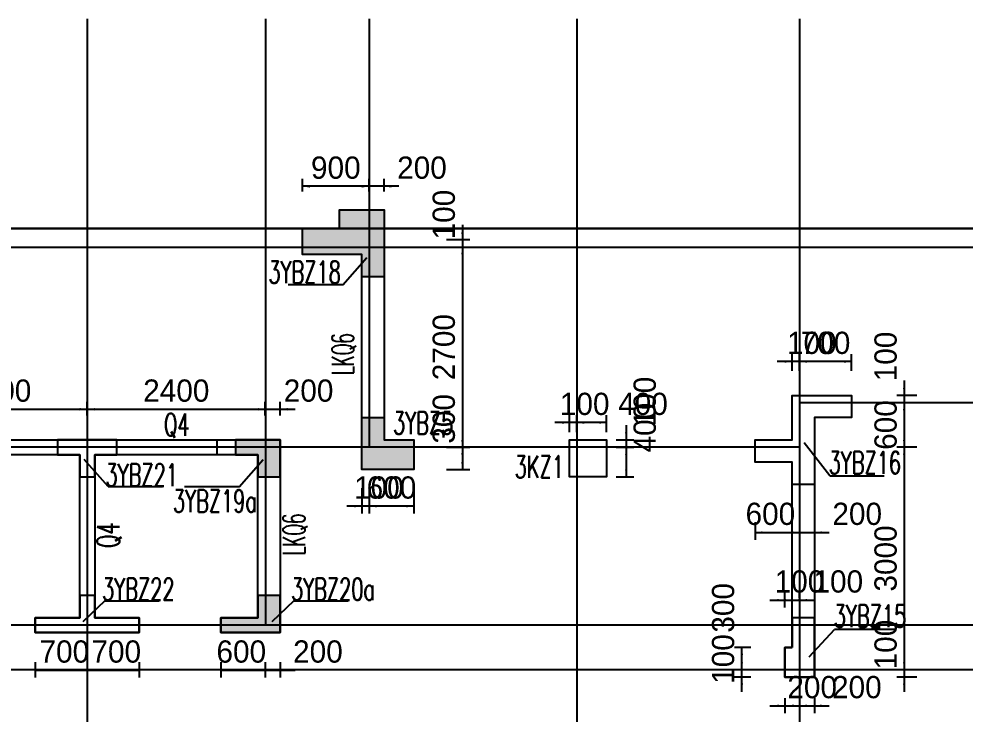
# Model space of a CAD drawing. Extents: x 387171 to 699106, y 11966 to 245688.
# Drawn here: x 508987 to 521739, y 224989 to 234365 of the extents above; entities that cross this region are included whole.
import ezdxf

# ---------------------------------------------------------------- set-up
doc = ezdxf.new("R2010")
doc.units = 0
doc.header["$LTSCALE"] = 100
doc.header["$MEASUREMENT"] = 0
doc.linetypes.add('DASHED', pattern=[19.05, 12.7, -6.35])
for name, color, linetype in [('b边缘构件', 235, 'Continuous'), ('colu-主楼', 7, 'Continuous'), ('COLU_DASH', 9, 'DASHED'), ('DOTE', 253, 'Continuous'), ('Q-TEXT', 2, 'Continuous'), ('wall-主楼', 2, 'Continuous'), ('Y阴影', 254, 'Continuous'), ('剪力墙身标注', 7, 'Continuous'), ('小尺寸', 4, 'Continuous'), ('柱', 2, 'Continuous'), ('边缘构件标注', 1, 'Continuous')]:
    doc.layers.add(name, color=color, linetype=linetype)
doc.styles.get("Standard").update_dxf_attribs({"font": 'standard'})
doc.styles.add('tk', font='tk')
doc.dimstyles.get("Standard").update_dxf_attribs({"dimtxt": 300, "dimasz": 100, "dimexe": 100, "dimexo": 250, "dimgap": 100, "dimtad": 0, "dimtoh": 1, "dimdec": 0, "dimdsep": 46, "dimcen": 0.09, "dimclrt": 7, "dimadec": 0, "dimazin": 0, "dimtfac": 1, "dimtdec": 4, "dimtofl": 0, "dimtmove": 0, "dimatfit": 3, "dimfxl": 1, "dimtolj": 1, "dimtzin": 0, "dimarcsym": 0})

# ---------------------------------------------------------------- blocks, each defined once
blk = doc.blocks.new('*D1157')
at = {"layer": '小尺寸', "color": 0, "linetype": 'ByBlock', "lineweight": -2}
for p, q in [((507508, 229014), (507508, 229200)), ((509908, 229014), (509908, 229200)), ((507508, 229100), (509908, 229100))]:
    blk.add_line(p, q, dxfattribs=at)
for points in [[(507508, 229100), (507608, 229117), (507608, 229083)], [(509908, 229100), (509808, 229083), (509808, 229117)]]:
    blk.add_solid(points, dxfattribs=at)
at = {"layer": '小尺寸', "color": 7, "linetype": 'Continuous', "lineweight": -2, "insert": (508708, 229350), "char_height": 300, "width": 785, "attachment_point": 5, "rotation": 359.9997, "style": 'tk'}
blk.add_mtext('2400', dxfattribs=at)
blk = doc.blocks.new('*D1045')
at = {"layer": '小尺寸', "color": 0, "linetype": 'ByBlock', "lineweight": -2}
for p, q in [((509908, 229014), (509908, 229200)), ((512308, 229014), (512308, 229200)), ((509908, 229100), (512308, 229100))]:
    blk.add_line(p, q, dxfattribs=at)
for points in [[(509908, 229100), (510008, 229117), (510008, 229083)], [(512308, 229100), (512208, 229083), (512208, 229117)]]:
    blk.add_solid(points, dxfattribs=at)
at = {"layer": '小尺寸', "color": 7, "linetype": 'Continuous', "lineweight": -2, "insert": (511108, 229350), "char_height": 300, "width": 785, "attachment_point": 5, "rotation": 359.9997, "style": 'tk'}
blk.add_mtext('2400', dxfattribs=at)
blk = doc.blocks.new('*D1948')
at = {"layer": '小尺寸', "color": 0, "linetype": 'ByBlock', "lineweight": -2}
for p, q in [((512308, 229014), (512308, 229200)), ((512508, 229014), (512508, 229200)), ((512108, 229100), (512708, 229100))]:
    blk.add_line(p, q, dxfattribs=at)
for points in [[(512308, 229100), (512208, 229083), (512208, 229117)], [(512508, 229100), (512608, 229117), (512608, 229083)]]:
    blk.add_solid(points, dxfattribs=at)
at = {"layer": '小尺寸', "color": 7, "linetype": 'Continuous', "lineweight": -2, "insert": (512891, 229350), "char_height": 300, "width": 566.67, "attachment_point": 5, "rotation": 359.9997, "style": 'tk'}
blk.add_mtext('200', dxfattribs=at)
blk = doc.blocks.new('*D1553')
at = {"layer": '小尺寸', "color": 0, "linetype": 'ByBlock', "lineweight": -2}
for p, q in [((509908, 225688), (509908, 225481)), ((509908, 225581), (510608, 225581)), ((510608, 225688), (510608, 225481))]:
    blk.add_line(p, q, dxfattribs=at)
for points in [[(509908, 225581), (510008, 225598), (510008, 225565)], [(510608, 225581), (510508, 225565), (510508, 225598)]]:
    blk.add_solid(points, dxfattribs=at)
at = {"layer": '小尺寸', "color": 7, "linetype": 'Continuous', "lineweight": -2, "insert": (510299, 225831), "char_height": 300, "width": 566.67, "attachment_point": 5, "rotation": 359.9997, "style": 'tk'}
blk.add_mtext('700', dxfattribs=at)
blk = doc.blocks.new('*D2462')
at = {"layer": '小尺寸', "color": 0, "linetype": 'ByBlock', "lineweight": -2}
for p, q in [((509208, 225688), (509208, 225481)), ((509208, 225581), (509908, 225581)), ((509908, 225688), (509908, 225481))]:
    blk.add_line(p, q, dxfattribs=at)
for points in [[(509208, 225581), (509308, 225598), (509308, 225565)], [(509908, 225581), (509808, 225565), (509808, 225598)]]:
    blk.add_solid(points, dxfattribs=at)
at = {"layer": '小尺寸', "color": 7, "linetype": 'Continuous', "lineweight": -2, "insert": (509599, 225831), "char_height": 300, "width": 566.67, "attachment_point": 5, "rotation": 359.9997, "style": 'tk'}
blk.add_mtext('700', dxfattribs=at)
blk = doc.blocks.new('*D2348')
at = {"layer": '小尺寸', "color": 0, "linetype": 'ByBlock', "lineweight": -2}
for p, q in [((511708, 225688), (511708, 225481)), ((511708, 225581), (512308, 225581)), ((512308, 225688), (512308, 225481))]:
    blk.add_line(p, q, dxfattribs=at)
for points in [[(511708, 225581), (511808, 225598), (511808, 225565)], [(512308, 225581), (512208, 225565), (512208, 225598)]]:
    blk.add_solid(points, dxfattribs=at)
at = {"layer": '小尺寸', "color": 7, "linetype": 'Continuous', "lineweight": -2, "insert": (511984, 225831), "char_height": 300, "width": 556.67, "attachment_point": 5, "rotation": 359.9997, "style": 'tk'}
blk.add_mtext('600', dxfattribs=at)
blk = doc.blocks.new('*D4121')
at = {"layer": '小尺寸', "color": 0, "linetype": 'ByBlock', "lineweight": -2}
for p, q in [((512108, 225581), (512708, 225581)), ((512308, 225688), (512308, 225481)), ((512508, 225688), (512508, 225481))]:
    blk.add_line(p, q, dxfattribs=at)
for points in [[(512308, 225581), (512208, 225565), (512208, 225598)], [(512508, 225581), (512608, 225598), (512608, 225565)]]:
    blk.add_solid(points, dxfattribs=at)
at = {"layer": '小尺寸', "color": 7, "linetype": 'Continuous', "lineweight": -2, "insert": (513017, 225831), "char_height": 300, "width": 566.67, "attachment_point": 5, "rotation": 359.9998, "style": 'tk'}
blk.add_mtext('200', dxfattribs=at)
blk = doc.blocks.new('*D3388')
at = {"layer": '小尺寸', "color": 0, "linetype": 'ByBlock', "lineweight": -2}
for p, q in [((513708, 232038), (513708, 232207)), ((513908, 232038), (513908, 232207)), ((514108, 232107), (513508, 232107))]:
    blk.add_line(p, q, dxfattribs=at)
for points in [[(513708, 232107), (513608, 232090), (513608, 232124)], [(513908, 232107), (514008, 232124), (514008, 232090)]]:
    blk.add_solid(points, dxfattribs=at)
at = {"layer": '小尺寸', "color": 7, "linetype": 'Continuous', "lineweight": -2, "insert": (514419, 232357), "char_height": 300, "width": 566.67, "attachment_point": 5, "rotation": 0.0004, "style": 'tk'}
blk.add_mtext('200', dxfattribs=at)
blk = doc.blocks.new('*D4751')
at = {"layer": '小尺寸', "color": 0, "linetype": 'ByBlock', "lineweight": -2}
for p, q in [((512808, 232038), (512808, 232207)), ((513708, 232038), (513708, 232207)), ((513708, 232107), (512808, 232107))]:
    blk.add_line(p, q, dxfattribs=at)
for points in [[(512808, 232107), (512908, 232124), (512908, 232090)], [(513708, 232107), (513608, 232090), (513608, 232124)]]:
    blk.add_solid(points, dxfattribs=at)
at = {"layer": '小尺寸', "color": 7, "linetype": 'Continuous', "lineweight": -2, "insert": (513258, 232357), "char_height": 300, "width": 556.67, "attachment_point": 5, "rotation": 0.0004, "style": 'tk'}
blk.add_mtext('900', dxfattribs=at)
blk = doc.blocks.new('*D4277')
at = {"layer": '小尺寸', "color": 0, "linetype": 'ByBlock', "lineweight": -2}
for p, q in [((514965, 231588), (514965, 231088)), ((514749, 231388), (515065, 231388)), ((514749, 231288), (515065, 231288))]:
    blk.add_line(p, q, dxfattribs=at)
for points in [[(514965, 231388), (514948, 231488), (514982, 231488)], [(514965, 231288), (514982, 231188), (514948, 231188)]]:
    blk.add_solid(points, dxfattribs=at)
at = {"layer": '小尺寸', "color": 7, "linetype": 'Continuous', "lineweight": -2, "insert": (514715, 231726), "char_height": 300, "width": 476.67, "attachment_point": 5, "rotation": 89.9999, "style": 'tk'}
blk.add_mtext('100', dxfattribs=at)
blk = doc.blocks.new('*D928')
at = {"layer": '小尺寸', "color": 0, "linetype": 'ByBlock', "lineweight": -2}
for p, q in [((514749, 231288), (515065, 231288)), ((514965, 231288), (514965, 228588)), ((514749, 228588), (515065, 228588))]:
    blk.add_line(p, q, dxfattribs=at)
for points in [[(514965, 231288), (514982, 231188), (514948, 231188)], [(514965, 228588), (514948, 228688), (514982, 228688)]]:
    blk.add_solid(points, dxfattribs=at)
at = {"layer": '小尺寸', "color": 7, "linetype": 'Continuous', "lineweight": -2, "insert": (514715, 229938), "char_height": 300, "width": 780, "attachment_point": 5, "rotation": 89.9999, "style": 'tk'}
blk.add_mtext('2700', dxfattribs=at)
blk = doc.blocks.new('*D806')
at = {"layer": '小尺寸', "color": 0, "linetype": 'ByBlock', "lineweight": -2}
for p, q in [((514749, 228588), (515065, 228588)), ((514965, 228588), (514965, 228288)), ((514749, 228288), (515065, 228288))]:
    blk.add_line(p, q, dxfattribs=at)
for points in [[(514965, 228588), (514982, 228488), (514948, 228488)], [(514965, 228288), (514948, 228388), (514982, 228388)]]:
    blk.add_solid(points, dxfattribs=at)
at = {"layer": '小尺寸', "color": 7, "linetype": 'Continuous', "lineweight": -2, "insert": (514715, 228971), "char_height": 300, "width": 566.67, "attachment_point": 5, "rotation": 89.9999, "style": 'tk'}
blk.add_mtext('300', dxfattribs=at)
blk = doc.blocks.new('*D1748')
at = {"layer": '小尺寸', "color": 0, "linetype": 'ByBlock', "lineweight": -2}
for p, q in [((513708, 228038), (513708, 227693)), ((514308, 228038), (514308, 227693)), ((514308, 227793), (513708, 227793))]:
    blk.add_line(p, q, dxfattribs=at)
for points in [[(513708, 227793), (513808, 227810), (513808, 227777)], [(514308, 227793), (514208, 227777), (514208, 227810)]]:
    blk.add_solid(points, dxfattribs=at)
at = {"layer": '小尺寸', "color": 7, "linetype": 'Continuous', "lineweight": -2, "insert": (514008, 228043), "char_height": 300, "width": 556.67, "attachment_point": 5, "rotation": 0.0009, "style": 'tk'}
blk.add_mtext('600', dxfattribs=at)
blk = doc.blocks.new('*D3933')
at = {"layer": '小尺寸', "color": 0, "linetype": 'ByBlock', "lineweight": -2}
for p, q in [((513608, 228038), (513608, 227693)), ((513708, 228038), (513708, 227693)), ((513908, 227793), (513408, 227793))]:
    blk.add_line(p, q, dxfattribs=at)
for points in [[(513608, 227793), (513508, 227777), (513508, 227810)], [(513708, 227793), (513808, 227810), (513808, 227777)]]:
    blk.add_solid(points, dxfattribs=at)
at = {"layer": '小尺寸', "color": 7, "linetype": 'Continuous', "lineweight": -2, "insert": (513839, 228043), "char_height": 300, "width": 476.67, "attachment_point": 5, "rotation": 0.0009, "style": 'tk'}
blk.add_mtext('100', dxfattribs=at)
blk = doc.blocks.new('*D1605')
at = {"layer": '小尺寸', "color": 0, "linetype": 'ByBlock', "lineweight": -2}
for p, q in [((517173, 228887), (517173, 228388)), ((517035, 228687), (517273, 228687)), ((517035, 228588), (517273, 228588))]:
    blk.add_line(p, q, dxfattribs=at)
for points in [[(517173, 228687), (517156, 228787), (517189, 228787)], [(517173, 228588), (517189, 228488), (517156, 228488)]]:
    blk.add_solid(points, dxfattribs=at)
at = {"layer": '小尺寸', "color": 7, "linetype": 'Continuous', "lineweight": -2, "insert": (517423, 229205), "char_height": 300, "width": 476.67, "attachment_point": 5, "rotation": 90.0003, "style": 'tk'}
blk.add_mtext('100', dxfattribs=at)
blk = doc.blocks.new('*D2367')
at = {"layer": '小尺寸', "color": 0, "linetype": 'ByBlock', "lineweight": -2}
for p, q in [((517035, 228588), (517273, 228588)), ((517173, 228588), (517173, 228187)), ((517035, 228187), (517273, 228187))]:
    blk.add_line(p, q, dxfattribs=at)
for points in [[(517173, 228588), (517189, 228488), (517156, 228488)], [(517173, 228187), (517156, 228287), (517189, 228287)]]:
    blk.add_solid(points, dxfattribs=at)
at = {"layer": '小尺寸', "color": 7, "linetype": 'Continuous', "lineweight": -2, "insert": (517423, 228852), "char_height": 300, "width": 576.67, "attachment_point": 5, "rotation": 90.0003, "style": 'tk'}
blk.add_mtext('400', dxfattribs=at)
blk = doc.blocks.new('*D1485')
at = {"layer": '小尺寸', "color": 0, "linetype": 'ByBlock', "lineweight": -2}
for p, q in [((516508, 228792), (516508, 229021)), ((516908, 228792), (516908, 229021)), ((516908, 228921), (516508, 228921))]:
    blk.add_line(p, q, dxfattribs=at)
for points in [[(516508, 228921), (516608, 228937), (516608, 228904)], [(516908, 228921), (516808, 228904), (516808, 228937)]]:
    blk.add_solid(points, dxfattribs=at)
at = {"layer": '小尺寸', "color": 7, "linetype": 'Continuous', "lineweight": -2, "insert": (517398, 229171), "char_height": 300, "width": 576.67, "attachment_point": 5, "rotation": 0.0001, "style": 'tk'}
blk.add_mtext('400', dxfattribs=at)
blk = doc.blocks.new('*D3493')
at = {"layer": '小尺寸', "color": 0, "linetype": 'ByBlock', "lineweight": -2}
for p, q in [((516408, 228792), (516408, 229021)), ((516508, 228792), (516508, 229021)), ((516708, 228921), (516208, 228921))]:
    blk.add_line(p, q, dxfattribs=at)
for points in [[(516408, 228921), (516308, 228904), (516308, 228937)], [(516508, 228921), (516608, 228937), (516608, 228904)]]:
    blk.add_solid(points, dxfattribs=at)
at = {"layer": '小尺寸', "color": 7, "linetype": 'Continuous', "lineweight": -2, "insert": (516612, 229171), "char_height": 300, "width": 476.67, "attachment_point": 5, "rotation": 0.0001, "style": 'tk'}
blk.add_mtext('100', dxfattribs=at)
blk = doc.blocks.new('*D2383')
at = {"layer": '小尺寸', "color": 0, "linetype": 'ByBlock', "lineweight": -2}
for p, q in [((519508, 229619), (519508, 229844)), ((520208, 229619), (520208, 229844)), ((520208, 229744), (519508, 229744))]:
    blk.add_line(p, q, dxfattribs=at)
for points in [[(519508, 229744), (519608, 229760), (519608, 229727)], [(520208, 229744), (520108, 229727), (520108, 229760)]]:
    blk.add_solid(points, dxfattribs=at)
at = {"layer": '小尺寸', "color": 7, "linetype": 'Continuous', "lineweight": -2, "insert": (519858, 229994), "char_height": 300, "width": 566.67, "attachment_point": 5, "style": 'tk'}
blk.add_mtext('700', dxfattribs=at)
blk = doc.blocks.new('*D3241')
at = {"layer": '小尺寸', "color": 0, "linetype": 'ByBlock', "lineweight": -2}
for p, q in [((519408, 229620), (519408, 229844)), ((519508, 229619), (519508, 229844)), ((519708, 229744), (519208, 229744))]:
    blk.add_line(p, q, dxfattribs=at)
for points in [[(519408, 229744), (519308, 229727), (519308, 229760)], [(519508, 229744), (519608, 229760), (519608, 229727)]]:
    blk.add_solid(points, dxfattribs=at)
at = {"layer": '小尺寸', "color": 7, "linetype": 'Continuous', "lineweight": -2, "insert": (519673, 229994), "char_height": 300, "width": 476.67, "attachment_point": 5, "style": 'tk'}
blk.add_mtext('100', dxfattribs=at)
blk = doc.blocks.new('*D2037')
at = {"layer": '小尺寸', "color": 0, "linetype": 'ByBlock', "lineweight": -2}
for p, q in [((521088, 229188), (520819, 229188)), ((520919, 229188), (520919, 228588)), ((521088, 228588), (520819, 228588))]:
    blk.add_line(p, q, dxfattribs=at)
for points in [[(520919, 229188), (520935, 229088), (520902, 229088)], [(520919, 228588), (520902, 228688), (520935, 228688)]]:
    blk.add_solid(points, dxfattribs=at)
at = {"layer": '小尺寸', "color": 7, "linetype": 'Continuous', "lineweight": -2, "insert": (520669, 228888), "char_height": 300, "width": 556.67, "attachment_point": 5, "rotation": 89.9996, "style": 'tk'}
blk.add_mtext('600', dxfattribs=at)
blk = doc.blocks.new('*D3971')
at = {"layer": '小尺寸', "color": 0, "linetype": 'ByBlock', "lineweight": -2}
for p, q in [((521088, 228588), (520819, 228588)), ((520919, 228588), (520919, 225588)), ((521088, 225588), (520819, 225588))]:
    blk.add_line(p, q, dxfattribs=at)
for points in [[(520919, 228588), (520935, 228488), (520902, 228488)], [(520919, 225588), (520902, 225688), (520935, 225688)]]:
    blk.add_solid(points, dxfattribs=at)
at = {"layer": '小尺寸', "color": 7, "linetype": 'Continuous', "lineweight": -2, "insert": (520669, 227088), "char_height": 300, "width": 780, "attachment_point": 5, "rotation": 89.9998, "style": 'tk'}
blk.add_mtext('3000', dxfattribs=at)
blk = doc.blocks.new('*D3730')
at = {"layer": '小尺寸', "color": 0, "linetype": 'ByBlock', "lineweight": -2}
for p, q in [((520919, 225788), (520919, 225288)), ((521088, 225588), (520819, 225588)), ((521088, 225488), (520819, 225488))]:
    blk.add_line(p, q, dxfattribs=at)
for points in [[(520919, 225588), (520902, 225688), (520935, 225688)], [(520919, 225488), (520935, 225388), (520902, 225388)]]:
    blk.add_solid(points, dxfattribs=at)
at = {"layer": '小尺寸', "color": 7, "linetype": 'Continuous', "lineweight": -2, "insert": (520669, 225927), "char_height": 300, "width": 476.67, "attachment_point": 5, "rotation": 89.9998, "style": 'tk'}
blk.add_mtext('100', dxfattribs=at)
blk = doc.blocks.new('*D3263')
at = {"layer": '小尺寸', "color": 0, "linetype": 'ByBlock', "lineweight": -2}
for p, q in [((518908, 227579), (518908, 227338)), ((519508, 227579), (519508, 227338)), ((518908, 227438), (519508, 227438))]:
    blk.add_line(p, q, dxfattribs=at)
for points in [[(518908, 227438), (519008, 227454), (519008, 227421)], [(519508, 227438), (519408, 227421), (519408, 227454)]]:
    blk.add_solid(points, dxfattribs=at)
at = {"layer": '小尺寸', "color": 7, "linetype": 'Continuous', "lineweight": -2, "insert": (519115, 227688), "char_height": 300, "width": 556.67, "attachment_point": 5, "rotation": 359.9998, "style": 'tk'}
blk.add_mtext('600', dxfattribs=at)
blk = doc.blocks.new('*D3644')
at = {"layer": '小尺寸', "color": 0, "linetype": 'ByBlock', "lineweight": -2}
for p, q in [((519508, 227579), (519508, 227338)), ((519708, 227579), (519708, 227338)), ((519308, 227438), (519908, 227438))]:
    blk.add_line(p, q, dxfattribs=at)
for points in [[(519508, 227438), (519408, 227421), (519408, 227454)], [(519708, 227438), (519808, 227454), (519808, 227421)]]:
    blk.add_solid(points, dxfattribs=at)
at = {"layer": '小尺寸', "color": 7, "linetype": 'Continuous', "lineweight": -2, "insert": (520285, 227688), "char_height": 300, "width": 566.67, "attachment_point": 5, "rotation": 359.9998, "style": 'tk'}
blk.add_mtext('200', dxfattribs=at)
blk = doc.blocks.new('*D2827')
at = {"layer": '小尺寸', "color": 0, "linetype": 'ByBlock', "lineweight": -2}
for p, q in [((519308, 225205), (519308, 225001)), ((519508, 225205), (519508, 225001)), ((519108, 225101), (519708, 225101))]:
    blk.add_line(p, q, dxfattribs=at)
for points in [[(519308, 225101), (519208, 225085), (519208, 225118)], [(519508, 225101), (519608, 225118), (519608, 225085)]]:
    blk.add_solid(points, dxfattribs=at)
at = {"layer": '小尺寸', "color": 7, "linetype": 'Continuous', "lineweight": -2, "insert": (519678, 225351), "char_height": 300, "width": 566.67, "attachment_point": 5, "style": 'tk'}
blk.add_mtext('200', dxfattribs=at)
blk = doc.blocks.new('*D4554')
at = {"layer": '小尺寸', "color": 0, "linetype": 'ByBlock', "lineweight": -2}
for p, q in [((519508, 225205), (519508, 225001)), ((519708, 225205), (519708, 225001)), ((519308, 225101), (519908, 225101))]:
    blk.add_line(p, q, dxfattribs=at)
for points in [[(519508, 225101), (519408, 225085), (519408, 225118)], [(519708, 225101), (519808, 225118), (519808, 225085)]]:
    blk.add_solid(points, dxfattribs=at)
at = {"layer": '小尺寸', "color": 7, "linetype": 'Continuous', "lineweight": -2, "insert": (520280, 225351), "char_height": 300, "width": 566.67, "attachment_point": 5, "style": 'tk'}
blk.add_mtext('200', dxfattribs=at)
blk = doc.blocks.new('*D3739')
at = {"layer": '小尺寸', "color": 0, "linetype": 'ByBlock', "lineweight": -2}
for p, q in [((519308, 226426), (519308, 226626)), ((519408, 226426), (519408, 226626)), ((519108, 226526), (519608, 226526))]:
    blk.add_line(p, q, dxfattribs=at)
for points in [[(519308, 226526), (519208, 226509), (519208, 226542)], [(519408, 226526), (519508, 226542), (519508, 226509)]]:
    blk.add_solid(points, dxfattribs=at)
at = {"layer": '小尺寸', "color": 7, "linetype": 'Continuous', "lineweight": -2, "insert": (519507, 226776), "char_height": 300, "width": 476.67, "attachment_point": 5, "rotation": 0.0007, "style": 'tk'}
blk.add_mtext('100', dxfattribs=at)
blk = doc.blocks.new('*D4136')
at = {"layer": '小尺寸', "color": 0, "linetype": 'ByBlock', "lineweight": -2}
for p, q in [((519408, 226426), (519408, 226626)), ((519508, 226551), (519508, 226626)), ((519208, 226526), (519708, 226526))]:
    blk.add_line(p, q, dxfattribs=at)
for points in [[(519408, 226526), (519308, 226509), (519308, 226542)], [(519508, 226526), (519608, 226542), (519608, 226509)]]:
    blk.add_solid(points, dxfattribs=at)
at = {"layer": '小尺寸', "color": 7, "linetype": 'Continuous', "lineweight": -2, "insert": (520030, 226776), "char_height": 300, "width": 476.67, "attachment_point": 5, "rotation": 0.0007, "style": 'tk'}
blk.add_mtext('100', dxfattribs=at)
blk = doc.blocks.new('*D3641')
at = {"layer": '小尺寸', "color": 0, "linetype": 'ByBlock', "lineweight": -2}
for p, q in [((518729, 225288), (518729, 225788)), ((518851, 225588), (518629, 225588)), ((518851, 225488), (518629, 225488))]:
    blk.add_line(p, q, dxfattribs=at)
for points in [[(518729, 225588), (518713, 225688), (518746, 225688)], [(518729, 225488), (518746, 225388), (518713, 225388)]]:
    blk.add_solid(points, dxfattribs=at)
at = {"layer": '小尺寸', "color": 7, "linetype": 'Continuous', "lineweight": -2, "insert": (518479, 225732), "char_height": 300, "width": 476.67, "attachment_point": 5, "rotation": 90, "style": 'tk'}
blk.add_mtext('100', dxfattribs=at)
blk = doc.blocks.new('*D309')
at = {"layer": '小尺寸', "color": 0, "linetype": 'ByBlock', "lineweight": -2}
for p, q in [((518851, 225888), (518629, 225888)), ((518729, 225588), (518729, 225888)), ((518851, 225588), (518629, 225588))]:
    blk.add_line(p, q, dxfattribs=at)
for points in [[(518729, 225888), (518746, 225788), (518713, 225788)], [(518729, 225588), (518713, 225688), (518746, 225688)]]:
    blk.add_solid(points, dxfattribs=at)
at = {"layer": '小尺寸', "color": 7, "linetype": 'Continuous', "lineweight": -2, "insert": (518479, 226422), "char_height": 300, "width": 566.67, "attachment_point": 5, "rotation": 90, "style": 'tk'}
blk.add_mtext('300', dxfattribs=at)
blk = doc.blocks.new('*D187')
at = {"layer": '小尺寸', "color": 0, "linetype": 'ByBlock', "lineweight": -2}
for p, q in [((520919, 229488), (520919, 228988)), ((521089, 229288), (520819, 229288)), ((521089, 229188), (520819, 229188))]:
    blk.add_line(p, q, dxfattribs=at)
for points in [[(520919, 229288), (520902, 229388), (520935, 229388)], [(520919, 229188), (520935, 229088), (520902, 229088)]]:
    blk.add_solid(points, dxfattribs=at)
at = {"layer": '小尺寸', "color": 7, "linetype": 'Continuous', "lineweight": -2, "insert": (520669, 229812), "char_height": 300, "width": 476.67, "attachment_point": 5, "rotation": 89.9998, "style": 'tk'}
blk.add_mtext('100', dxfattribs=at)

msp = doc.modelspace()

# ---------------------------------------------------------------- hatches: boundary and pattern name
at = {"layer": 'Y阴影'}
for points in [[(513908.1, 230887.5), (513608.1, 230887.5), (513608.1, 231187.5), (512808.1, 231187.5), (512808.1, 231537.9), (513308.1, 231537.9), (513308.1, 231787.9), (513908.1, 231787.9)], [(514308.1, 228687.7), (514308.1, 228287.7), (513608.1, 228287.7), (513608.1, 228987.7), (513908.1, 228987.7), (513908.1, 228687.7)], [(511908, 228687.4), (511908, 228487.7), (512208, 228487.8), (512208, 228187.8), (512508.1, 228187.8), (512508.1, 228687.4)], [(511708.1, 226287.7), (511708.1, 226087.7), (512508.1, 226087.7), (512508.1, 226587.7), (512208, 226587.7), (512208, 226287.7)]]:
    msp.add_hatch(color=256, dxfattribs=at).paths.add_polyline_path(points, flags=0)
h = msp.add_hatch(dxfattribs=at)
h.set_pattern_fill('ANSI31', color=256, scale=25, style=0)
h.set_pattern_definition([])
h.paths.add_polyline_path([(520208.1, 229287.5), (519408.1, 229287.5), (519408.1, 228687.7), (518908.1, 228687.7), (518908.1, 228387.7), (519408.1, 228387.7), (519408.1, 228087.7), (519708.1, 228087.7), (519708.1, 228987.5), (520208.1, 228987.5)], flags=0)
h = msp.add_hatch(dxfattribs=at)
h.set_pattern_fill('ANSI31', color=256, scale=25, style=0)
h.set_pattern_definition([])
h.paths.add_polyline_path([(509508, 228487.6), (509808, 228487.6), (509808, 228187.5), (510008, 228187.5), (510008, 228487.6), (510308, 228487.6), (510308, 228687.3), (509508, 228687.3)], flags=0)
h = msp.add_hatch(dxfattribs=at)
h.set_pattern_fill('ANSI31', color=256, scale=25, style=0)
h.set_pattern_definition([])
h.paths.add_polyline_path([(509208.1, 226287.7), (509208.1, 226087.7), (510608.1, 226087.7), (510608.1, 226287.7), (510008, 226287.7), (510008, 226587.7), (509808, 226587.7), (509808, 226287.7)], flags=0)
h = msp.add_hatch(dxfattribs=at)
h.set_pattern_fill('ANSI31', color=256, scale=25, style=0)
h.set_pattern_definition([])
h.paths.add_polyline_path([(519408.1, 225888.2), (519308.1, 225888.2), (519308.1, 225488.2), (519708.1, 225488.2), (519708.1, 226288.2), (519408.1, 226288.2)], flags=0)

# ---------------------------------------------------------------- linework, layer by layer
at = {"color": 6, "lineweight": 30}
msp.add_lwpolyline([(476181.3, 232428.8), (494258.1, 233154.4), (494258.1, 231537.9), (540808.1, 231537.9), (540808.1, 232387.9), (590208.1, 232387.9), (590208.1, 232187.9), (593108.1, 232187.9), (593108.1, 230737.9), (608058.1, 230737.9), (608058.1, 231687.9), (648158.1, 231687.9), (648158.1, 230737.9), (657058.1, 230737.9), (657158.1, 196187.9), (658248.2, 196187.9), (663075.9, 83077.9), (659946, 47787.8), (654318.1, 48286.9), (653832.2, 42808.4), (496133.5, 56794.9), (482757.4, 68610.1), (476181.3, 232428.8)], dxfattribs=at)
at = {"layer": 'b边缘构件'}
msp.add_lwpolyline([(513908.1, 230887.5), (513608.1, 230887.5), (513608.1, 231187.5), (512808.1, 231187.5), (512808.1, 231537.9), (513308.1, 231537.9), (513308.1, 231787.9), (513908.1, 231787.9)], close=True, dxfattribs=at)
for points in [[(519408.1, 229287.5), (520208.1, 229287.5), (520208.1, 228987.5), (519708.1, 228987.5), (519708.1, 228087.7), (519408.1, 228087.7), (519408.1, 228387.7), (518908.1, 228387.7), (518908.1, 228687.7), (519408.1, 228687.7), (519408.1, 229287.5)], [(514308.1, 228687.7), (514308.1, 228287.7), (513608.1, 228287.7), (513608.1, 228987.7), (513908.1, 228987.7), (513908.1, 228687.7), (514308.1, 228687.7)], [(509508, 228487.6), (509808, 228487.6), (509808, 228187.5), (510008, 228187.5), (510008, 228487.6), (510308, 228487.6), (510308, 228687.3), (509508, 228687.3), (509508, 228487.6)], [(511908, 228687.4), (511908, 228487.7), (512208, 228487.8), (512208, 228187.8), (512508.1, 228187.8), (512508.1, 228687.4), (511908, 228687.4)], [(509208.1, 226287.7), (509208.1, 226087.7), (510608.1, 226087.7), (510608.1, 226287.7), (510008, 226287.7), (510008, 226587.7), (509808, 226587.7), (509808, 226287.7), (509208.1, 226287.7)], [(511708.1, 226287.7), (511708.1, 226087.7), (512508.1, 226087.7), (512508.1, 226587.7), (512208, 226587.7), (512208, 226287.7), (511708.1, 226287.7)], [(519408.1, 225888.2), (519308.1, 225888.2), (519308.1, 225488.2), (519708.1, 225488.2), (519708.1, 226288.2), (519408.1, 226288.2), (519408.1, 225888.2)]]:
    msp.add_lwpolyline(points, dxfattribs=at)
at = {"layer": 'colu-主楼'}
msp.add_lwpolyline([(516908.1, 228187.9), (516408.1, 228187.9), (516408.1, 228687.9), (516908.1, 228687.9)], close=True, dxfattribs=at)
at = {"layer": 'COLU_DASH'}
msp.add_line((511658, 228487.7), (511658, 228687.4), dxfattribs=at)
at = {"layer": 'DOTE'}
for p, q in [((509908.1, 234364.9), (509908.1, 218687.9)), ((512308.1, 234364.9), (512308.1, 226187.9)), ((513708.1, 234364.9), (513708.1, 228587.9)), ((516508.1, 234364.9), (516508.1, 224087.9)), ((519508.1, 234364.9), (519508.1, 220487.9)), ((487407, 231287.9), (540908.1, 231287.9)), ((530358.1, 229187.9), (519508.1, 229187.9)), ((519508.1, 228587.9), (487407, 228587.9)), ((530358.1, 226187.9), (507508.1, 226187.9)), ((523908.1, 225587.9), (487407, 225587.9))]:
    msp.add_line(p, q, dxfattribs=at)
at = {"layer": 'wall-主楼'}
for points in [[(514308.1, 228287.9), (513608.1, 228287.9), (513608.1, 231187.9), (512808.1, 231187.9), (512808.1, 231537.9), (513308.1, 231537.9), (513308.1, 231787.9), (513908.1, 231787.9), (513908.1, 228687.9), (514308.1, 228687.9)], [(519408.1, 225887.9), (519408.1, 228387.9), (518908.1, 228387.9), (518908.1, 228687.9), (519408.1, 228687.9), (519408.1, 229287.9), (520208.1, 229287.9), (520208.1, 228987.9), (519708.1, 228987.9), (519708.1, 225487.9), (519308.1, 225487.9), (519308.1, 225887.9)]]:
    msp.add_lwpolyline(points, close=True, dxfattribs=at)
msp.add_lwpolyline([(508108.1, 226087.9), (507408.1, 226087.9), (507408.1, 228687.9), (512508.1, 228687.9), (512508.1, 226087.9), (511708.1, 226087.9), (511708.1, 226287.9), (512208.1, 226287.9), (512208.1, 228487.9), (510008.1, 228487.9), (510008.1, 226287.9), (510608.1, 226287.9), (510608.1, 226087.9), (509208.1, 226087.9), (509208.1, 226287.9), (509808.1, 226287.9), (509808.1, 228487.9), (507608.1, 228487.9), (507608.1, 226287.9), (508108.1, 226287.9), (508108.1, 226087.9)], dxfattribs=at)
at = {"layer": '柱'}
msp.add_lwpolyline([(516408.1, 228187.7), (516408.1, 228687.7), (516908.1, 228687.7), (516908.1, 228187.7)], close=True, dxfattribs=at)
at = {"layer": '边缘构件标注', "color": 200}
for p, q in [((513350.6, 230779.8), (513675.4, 231145.6)), ((513350.6, 230779.8), (512617, 230779.5)), ((519915.8, 228201), (519568.6, 228646.1)), ((510189.6, 228056.8), (509864.7, 228422.5)), ((511954.3, 228054.8), (512279.1, 228420.6)), ((519915.8, 228201), (520649.4, 228201)), ((510189.6, 228056.8), (510923.2, 228056.8)), ((511954.3, 228054.8), (511220.7, 228054.5)), ((510143.7, 226516.8), (509850.6, 226234.7)), ((510143.7, 226516.8), (510877.3, 226516.8)), ((512690.1, 226516.8), (512397, 226234.7)), ((512690.1, 226516.8), (513423.7, 226516.8)), ((519635.9, 225760.4), (519980.2, 226129.4)), ((520798.4, 226129.4), (519980.2, 226129.4))]:
    msp.add_line(p, q, dxfattribs=at)

# ---------------------------------------------------------------- texts
at = {"layer": 'Q-TEXT', "color": 3, "width": 0.6}
for p in [(513502.4, 229563), (512845.7, 227130.8)]:
    msp.add_text('LKQ6', height=300, rotation=90, dxfattribs=at).set_placement(p)
at = {"layer": '剪力墙身标注', "width": 0.7}
msp.add_text('Q4', height=300, dxfattribs=at).set_placement((510942.4, 228742.8))
msp.add_text('Q4', height=300, rotation=90, dxfattribs=at).set_placement((510340.5, 227229.5))
at = {"layer": '边缘构件标注', "color": 200, "width": 0.7}
for s, rotation, p in [('3YBZ18', 0.02095, (512349.4, 230799.1)), ('3YBZ21', 359.99828, (510154.5, 228064.1)), ('3YBZ19a', 0.02095, (511063.1, 227712.1)), ('3YBZ22', 359.99828, (510108.7, 226524.1)), ('3YBZ20a', 359.99828, (512655.1, 226524.1))]:
    msp.add_text(s, height=300, rotation=rotation, dxfattribs=at).set_placement(p)
for s, p in [('3YBZ5', (514029.8, 228764.4)), ('3YBZ16', (519899.8, 228229.7)), ('3KZ1', (515667.7, 228173.9)), ('3YBZ15', (519969.6, 226161.6))]:
    msp.add_text(s, height=300, dxfattribs=at).set_placement(p)

# ---------------------------------------------------------------- dimensions: what is measured, and where the dimension line sits
at = {"layer": '小尺寸'}
for base, p1, p2, angle, picture, middle in [((512807.9, 232106.9), (513707.9, 231787.9), (512807.9, 231787.9), 0.00036, '*D4751', (513257.9, 232356.9)), ((514964.9, 228587.8), (514499.5, 231287.9), (514499.5, 228587.8), 89.99993, '*D928', (514714.9, 229937.8)), ((520918.8, 229187.5), (521338.5, 229287.5), (521338.5, 229187.5), 89.99976, '*D187', (520668.8, 229424)), ((509908, 229100.1), (507508.1, 228764.5), (509908, 228764.5), 179.99968, '*D1157', (508708, 229350.1)), ((512308, 229100.1), (509908, 228764.5), (512308, 228764.5), 179.99968, '*D1045', (511108, 229350.1)), ((512508.1, 229100.1), (512308, 228764.5), (512508.1, 228764.5), 179.99968, '*D1948', (512408.1, 229350.1)), ((514964.9, 228287.7), (514499.5, 228587.8), (514499.5, 228287.7), 89.99993, '*D806', (514714.9, 228437.8)), ((516407.9, 228920.7), (516507.9, 228542.3), (516407.9, 228542.3), 0.00007, '*D3493', (516223.4, 229170.7)), ((517172.6, 228187.5), (516785.1, 228587.8), (516785.1, 228187.5), 90.00031, '*D2367', (517422.6, 228263.2)), ((520918.7762, 225588.2145), (521338.4631, 228587.7356), (521338.4978, 225588.2128), 89.99976, '*D3971', (520668.7823, 227087.9769)), ((513707.9, 227793.2), (514307.9, 228287.7), (513707.9, 228287.7), 0.00093, '*D1748', (514007.9, 228043.2)), ((519708.1, 227437.5), (519508.1, 227829.3), (519708.1, 227829.3), 179.99976, '*D3644', (519801.6, 227687.5)), ((519508.1, 226525.8), (519408.1, 226175.9), (519508.1, 226301.4), 180.00068, '*D4136', (519641.3, 226775.8)), ((518729.4, 225888.2), (519100.9, 225588.2), (519100.9, 225888.2), 270, '*D309', (518479.4, 225888.2)), ((520918.8, 225488.2), (521338.5, 225588.2), (521338.5, 225488.2), 89.99976, '*D3730', (520668.8, 225538.2)), ((509908.1, 225581.3), (509208, 225937.8), (509908.1, 225937.8), 179.99968, '*D2462', (509598.7, 225831.3)), ((510608.1, 225581.3), (509908.1, 225937.8), (510608.1, 225937.8), 179.99968, '*D1553', (510298.8, 225831.3)), ((512308, 225581.3), (511708, 225937.8), (512308, 225937.8), 179.99968, '*D2348', (511984, 225831.3)), ((519708.1, 225101.4), (519508.1, 225455.2), (519708.1, 225455.2), 180, '*D4554', (519796.6, 225351.4))]:
    dim = msp.add_linear_dim(base=base, p1=p1, p2=p2, angle=angle, dimstyle='Standard', dxfattribs=at)
    dim.commit()
    dim.dimension.update_dxf_attribs({"geometry": picture, "text_midpoint": middle})
for p1, p2, distance, picture, middle in [((513908.1, 231787.9), (513707.9, 231787.9), -318.9, '*D3388', (513935.8, 232356.9)), ((514499.5, 231387.5), (514499.5, 231287.9), 465.4, '*D4277', (514714.9, 231337.7)), ((520208.1, 229369.4), (519508.1, 229369.4), -374.4, '*D2383', (519858.1, 229993.8)), ((516785.1, 228687.5), (516785.1, 228587.8), 387.5, '*D1605', (517422.6, 228817.2)), ((516907.9, 228542.3), (516507.9, 228542.3), -378.3, '*D1485', (516809.5, 229170.7)), ((521338.5, 229187.5), (521338.5, 228587.7), -419.7, '*D2037', (520668.8, 228887.6)), ((513707.9, 228287.7), (513607.9, 228287.7), 494.5, '*D3933', (513450.9, 228043.2)), ((518908.1, 227829.3), (519508.1, 227829.3), -391.8, '*D3263', (519115.1, 227687.5)), ((519308.1, 226175.9), (519408.1, 226175.9), 349.9, '*D3739', (519118.4, 226775.8)), ((512308, 225937.8), (512508, 225937.8), -356.5, '*D4121', (512533.7, 225831.3)), ((519100.9, 225488.2), (519100.9, 225588.2), 371.4, '*D3641', (518479.4, 225343.2)), ((519308.1, 225455.2), (519508.1, 225455.2), -353.8, '*D2827', (519195, 225351.4))]:
    dim = msp.add_aligned_dim(p1=p1, p2=p2, distance=distance, dimstyle='Standard', dxfattribs=at)
    dim.commit()
    dim.dimension.update_dxf_attribs({"geometry": picture, "text_midpoint": middle})
dim = msp.add_linear_dim(base=(519408.1, 229743.8), p1=(519508.1, 229369.4), p2=(519408.1, 229369.6), dimstyle='Standard', dxfattribs=at)
dim.commit()
dim.dimension.update_dxf_attribs({"geometry": '*D3241', "text_midpoint": (519285.1, 229993.8)})

doc.saveas('drawing.dxf')
